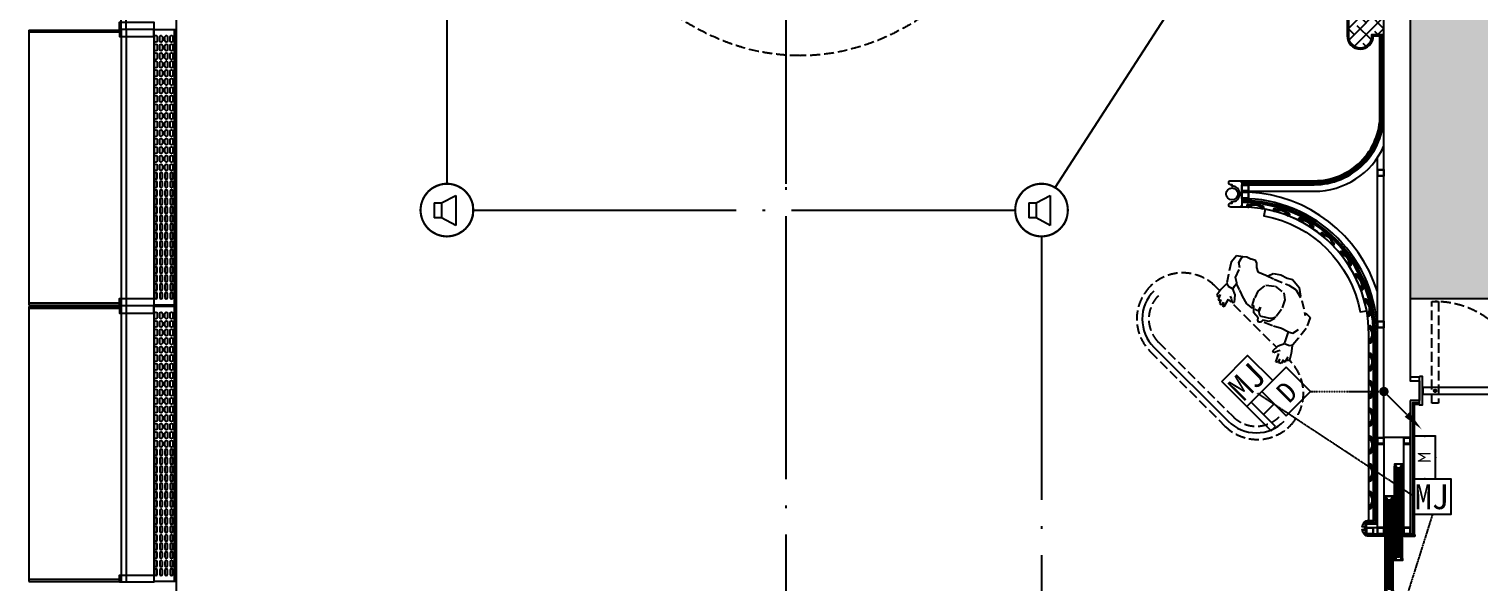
# Model space of a CAD drawing. Extents: x -284868 to 304789, y -137694 to 137894.
# Drawn here: x 257079 to 268094, y -96536 to -92335 of the extents above; entities that cross this region are included whole.
import ezdxf
from ezdxf.enums import TextEntityAlignment as Align

# ---------------------------------------------------------------- set-up
doc = ezdxf.new("R2010")
doc.units = 0
doc.set_wipeout_variables(frame=1)
for name, pattern in [('BORDER2', [0.875, 0.25, -0.125, 0.25, -0.125, 0, -0.125]), ('DASH', [0.35, 0.25, -0.1]), ('DOTE', [2.42, 2, -0.2, 0.02, -0.2])]:
    doc.linetypes.add(name, pattern=pattern)
doc.layers.get('0').update_dxf_attribs({"linetype": 'CONTINUOUS'})
for name, color, linetype in [('0-墙', 4, 'CONTINUOUS'), ('0-窗', 11, 'CONTINUOUS'), ('0-非设计区域', 251, 'CONTINUOUS'), ('EM-SOCKET', 220, 'CONTINUOUS'), ('EM-插座', 240, 'CONTINUOUS'), ('EQUIP-广播', 3, 'CONTINUOUS'), ('EQUIP-消防', 3, 'CONTINUOUS'), ('F-地漏', 8, 'CONTINUOUS'), ('LWIRE', 4, 'CONTINUOUS'), ('P-完成面', 42, 'CONTINUOUS'), ('P-平面家具', 3, 'CONTINUOUS'), ('P-门扇', 6, 'CONTINUOUS'), ('WIRE-广播线', 220, 'DOTE'), ('WIRE-网络', 130, 'BORDER2')]:
    doc.layers.add(name, color=color, linetype=linetype)
doc.styles.add('20091229Typical Floor GP$0$宋体', font='', dxfattribs={"height": 2.5})
doc.styles.add('_TEL_ATTDEF', font='GBENOR', dxfattribs={"width": 0.8, "height": 3, "bigfont": 'GBCBIG'})
doc.styles.add('_TEL_DIM', font='SIMPLEX', dxfattribs={"width": 0.8, "height": 3.5, "bigfont": 'HZTXT'})
doc.styles.get("Standard").update_dxf_attribs({"font": 'GBENOR', "bigfont": 'GBCBIG'})
doc.styles.add('宋体', font='')
doc.styles.get('20091229Typical Floor GP$0$宋体').set_extended_font_data('SimSun')
doc.styles.get('宋体').set_extended_font_data('SimSun')
doc.linetypes.add('FENCELINE2', pattern='A,6.35,-2.54,[132,ltypeshp.shx,S=2.54,R=0,X=-2.54,Y=0],-2.54,25.4', length=36.83)

# ---------------------------------------------------------------- blocks, each defined once
blk = doc.blocks.new('A$C3B8026B3')
for p, q in [((950, 27145), (950, 25155)), ((950, 25045), (950, 23055))]:
    blk.add_line(p, q)
for points in [[(700, 27200), (700, 29300)], [(738, 27200), (738, 29300)], [(0, 27194), (0, 25106)], [(700, 27200), (700, 25100)], [(738, 27200), (738, 25100)], [(0, 25094), (0, 23006)], [(700, 25100), (700, 23000)], [(738, 25100), (738, 23000)]]:
    blk.add_lwpolyline(points)
for points in [[(688, 27200), (688, 27255), (950, 27255), (950, 27200)], [(688, 27200), (688, 27145), (950, 27145), (950, 27200)], [(688, 25100), (688, 25155), (950, 25155), (950, 25100)], [(688, 25100), (688, 25045), (950, 25045), (950, 25100)], [(688, 23000), (688, 23055), (950, 23055), (950, 23000)]]:
    blk.add_lwpolyline(points, close=True)
at = {"elevation": 0}
for points in [[(0, 27194), (688, 27194), (688, 27179), (0, 27179)], [(0, 25106), (688, 25106), (688, 25120), (0, 25120)], [(0, 25094), (688, 25094), (688, 25079), (0, 25079)], [(0, 23006), (688, 23006), (688, 23020), (0, 23020)]]:
    blk.add_lwpolyline(points, dxfattribs=at)
blk = doc.blocks.new('LT-BLK-20221201170113', base_point=(81437, -6379))
for p, q in [((79349, -6219, 0), (81437, -6219)), ((79349, -6221, 0), (81437, -6221))]:
    blk.add_line(p, q)
blk.add_lwpolyline([(79349, -6208), (81437, -6208), (81437, -6379), (79349, -6379)], close=True)
for points in [[(79403, -6235), (79433, -6235, -1), (79433, -6255), (79403, -6255, -0.999999)], [(79403, -6274), (79433, -6274, -1), (79433, -6294), (79403, -6294, -0.999999)], [(79468, -6235), (79498, -6235, -1), (79498, -6255), (79468, -6255, -0.999999)], [(79468, -6274), (79498, -6274, -1), (79498, -6294), (79468, -6294, -0.999999)], [(79533, -6235), (79563, -6235, -1), (79563, -6255), (79533, -6255, -0.999999)], [(79533, -6274), (79563, -6274, -1), (79563, -6294), (79533, -6294, -0.999999)], [(79598, -6235), (79628, -6235, -1), (79628, -6255), (79598, -6255, -0.999999)], [(79598, -6274), (79628, -6274, -1), (79628, -6294), (79598, -6294, -0.999999)], [(79663, -6235), (79693, -6235, -1), (79693, -6255), (79663, -6255, -0.999999)], [(79663, -6274), (79693, -6274, -1), (79693, -6294), (79663, -6294, -0.999999)], [(79728, -6235), (79758, -6235, -1), (79758, -6255), (79728, -6255, -0.999999)], [(79728, -6274), (79758, -6274, -1), (79758, -6294), (79728, -6294, -0.999999)], [(79793, -6235), (79823, -6235, -1), (79823, -6255), (79793, -6255, -0.999999)], [(79793, -6274), (79823, -6274, -1), (79823, -6294), (79793, -6294, -0.999999)], [(79858, -6235), (79888, -6235, -1), (79888, -6255), (79858, -6255, -0.999999)], [(79858, -6274), (79888, -6274, -1), (79888, -6294), (79858, -6294, -0.999999)], [(79923, -6235), (79953, -6235, -1), (79953, -6255), (79923, -6255, -0.999999)], [(79923, -6274), (79953, -6274, -1), (79953, -6294), (79923, -6294, -0.999999)], [(79988, -6235), (80018, -6235, -1), (80018, -6255), (79988, -6255, -0.999999)], [(79988, -6274), (80018, -6274, -1), (80018, -6294), (79988, -6294, -0.999999)], [(80053, -6235), (80083, -6235, -1), (80083, -6255), (80053, -6255, -0.999999)], [(80053, -6274), (80083, -6274, -1), (80083, -6294), (80053, -6294, -0.999999)], [(80118, -6235), (80148, -6235, -1), (80148, -6255), (80118, -6255, -0.999999)], [(80118, -6274), (80148, -6274, -1), (80148, -6294), (80118, -6294, -0.999999)], [(80183, -6235), (80213, -6235, -1), (80213, -6255), (80183, -6255, -0.999999)], [(80183, -6274), (80213, -6274, -1), (80213, -6294), (80183, -6294, -0.999999)], [(80248, -6235), (80278, -6235, -1), (80278, -6255), (80248, -6255, -0.999999)], [(80248, -6274), (80278, -6274, -1), (80278, -6294), (80248, -6294, -0.999999)], [(80313, -6235), (80343, -6235, -1), (80343, -6255), (80313, -6255, -0.999999)], [(80313, -6274), (80343, -6274, -1), (80343, -6294), (80313, -6294, -0.999999)], [(80408, -6235), (80378, -6235, 1), (80378, -6255), (80408, -6255, 0.999999)], [(80408, -6274), (80378, -6274, 1), (80378, -6294), (80408, -6294, 0.999999)], [(80473, -6235), (80443, -6235, 1), (80443, -6255), (80473, -6255, 0.999999)], [(80473, -6274), (80443, -6274, 1), (80443, -6294), (80473, -6294, 0.999999)], [(80538, -6235), (80508, -6235, 1), (80508, -6255), (80538, -6255, 0.999999)], [(80538, -6274), (80508, -6274, 1), (80508, -6294), (80538, -6294, 0.999999)], [(80603, -6235), (80573, -6235, 1), (80573, -6255), (80603, -6255, 0.999999)], [(80603, -6274), (80573, -6274, 1), (80573, -6294), (80603, -6294, 0.999999)], [(80668, -6235), (80638, -6235, 1), (80638, -6255), (80668, -6255, 0.999999)], [(80668, -6274), (80638, -6274, 1), (80638, -6294), (80668, -6294, 0.999999)], [(80733, -6235), (80703, -6235, 1), (80703, -6255), (80733, -6255, 0.999999)], [(80733, -6274), (80703, -6274, 1), (80703, -6294), (80733, -6294, 0.999999)], [(80798, -6235), (80768, -6235, 1), (80768, -6255), (80798, -6255, 0.999999)], [(80798, -6274), (80768, -6274, 1), (80768, -6294), (80798, -6294, 0.999999)], [(80863, -6235), (80833, -6235, 1), (80833, -6255), (80863, -6255, 0.999999)], [(80863, -6274), (80833, -6274, 1), (80833, -6294), (80863, -6294, 0.999999)], [(80928, -6235), (80898, -6235, 1), (80898, -6255), (80928, -6255, 0.999999)], [(80928, -6274), (80898, -6274, 1), (80898, -6294), (80928, -6294, 0.999999)], [(80993, -6235), (80963, -6235, 1), (80963, -6255), (80993, -6255, 0.999999)], [(80993, -6274), (80963, -6274, 1), (80963, -6294), (80993, -6294, 0.999999)], [(81058, -6235), (81028, -6235, 1), (81028, -6255), (81058, -6255, 0.999999)], [(81058, -6274), (81028, -6274, 1), (81028, -6294), (81058, -6294, 0.999999)], [(81123, -6235), (81093, -6235, 1), (81093, -6255), (81123, -6255, 0.999999)], [(81123, -6274), (81093, -6274, 1), (81093, -6294), (81123, -6294, 0.999999)], [(81188, -6235), (81158, -6235, 1), (81158, -6255), (81188, -6255, 0.999999)], [(81188, -6274), (81158, -6274, 1), (81158, -6294), (81188, -6294, 0.999999)], [(81253, -6235), (81223, -6235, 1), (81223, -6255), (81253, -6255, 0.999999)], [(81253, -6274), (81223, -6274, 1), (81223, -6294), (81253, -6294, 0.999999)], [(81318, -6235), (81288, -6235, 1), (81288, -6255), (81318, -6255, 0.999999)], [(81318, -6274), (81288, -6274, 1), (81288, -6294), (81318, -6294, 0.999999)], [(81383, -6235), (81353, -6235, 1), (81353, -6255), (81383, -6255, 0.999999)], [(81383, -6274), (81353, -6274, 1), (81353, -6294), (81383, -6294, 0.999999)], [(79403, -6314), (79433, -6314, -1), (79433, -6334), (79403, -6334, -0.999999)], [(79403, -6353), (79433, -6353, -1), (79433, -6373), (79403, -6373, -0.999999)], [(79468, -6314), (79498, -6314, -1), (79498, -6334), (79468, -6334, -0.999999)], [(79468, -6353), (79498, -6353, -1), (79498, -6373), (79468, -6373, -0.999999)], [(79533, -6314), (79563, -6314, -1), (79563, -6334), (79533, -6334, -0.999999)], [(79533, -6353), (79563, -6353, -1), (79563, -6373), (79533, -6373, -0.999999)], [(79598, -6314), (79628, -6314, -1), (79628, -6334), (79598, -6334, -0.999999)], [(79598, -6353), (79628, -6353, -1), (79628, -6373), (79598, -6373, -0.999999)], [(79663, -6314), (79693, -6314, -1), (79693, -6334), (79663, -6334, -0.999999)], [(79663, -6353), (79693, -6353, -1), (79693, -6373), (79663, -6373, -0.999999)], [(79728, -6314), (79758, -6314, -1), (79758, -6334), (79728, -6334, -0.999999)], [(79728, -6353), (79758, -6353, -1), (79758, -6373), (79728, -6373, -0.999999)], [(79793, -6314), (79823, -6314, -1), (79823, -6334), (79793, -6334, -0.999999)], [(79793, -6353), (79823, -6353, -1), (79823, -6373), (79793, -6373, -0.999999)], [(79858, -6314), (79888, -6314, -1), (79888, -6334), (79858, -6334, -0.999999)], [(79858, -6353), (79888, -6353, -1), (79888, -6373), (79858, -6373, -0.999999)], [(79923, -6314), (79953, -6314, -1), (79953, -6334), (79923, -6334, -0.999999)], [(79923, -6353), (79953, -6353, -1), (79953, -6373), (79923, -6373, -0.999999)], [(79988, -6314), (80018, -6314, -1), (80018, -6334), (79988, -6334, -0.999999)], [(79988, -6353), (80018, -6353, -1), (80018, -6373), (79988, -6373, -0.999999)], [(80053, -6314), (80083, -6314, -1), (80083, -6334), (80053, -6334, -0.999999)], [(80053, -6353), (80083, -6353, -1), (80083, -6373), (80053, -6373, -0.999999)], [(80118, -6314), (80148, -6314, -1), (80148, -6334), (80118, -6334, -0.999999)], [(80118, -6353), (80148, -6353, -1), (80148, -6373), (80118, -6373, -0.999999)], [(80183, -6314), (80213, -6314, -1), (80213, -6334), (80183, -6334, -0.999999)], [(80183, -6353), (80213, -6353, -1), (80213, -6373), (80183, -6373, -0.999999)], [(80248, -6314), (80278, -6314, -1), (80278, -6334), (80248, -6334, -0.999999)], [(80248, -6353), (80278, -6353, -1), (80278, -6373), (80248, -6373, -0.999999)], [(80313, -6314), (80343, -6314, -1), (80343, -6334), (80313, -6334, -0.999999)], [(80313, -6353), (80343, -6353, -1), (80343, -6373), (80313, -6373, -0.999999)], [(80408, -6314), (80378, -6314, 1), (80378, -6334), (80408, -6334, 0.999999)], [(80408, -6353), (80378, -6353, 1), (80378, -6373), (80408, -6373, 0.999999)], [(80473, -6314), (80443, -6314, 1), (80443, -6334), (80473, -6334, 0.999999)], [(80473, -6353), (80443, -6353, 1), (80443, -6373), (80473, -6373, 0.999999)], [(80538, -6314), (80508, -6314, 1), (80508, -6334), (80538, -6334, 0.999999)], [(80538, -6353), (80508, -6353, 1), (80508, -6373), (80538, -6373, 0.999999)], [(80603, -6314), (80573, -6314, 1), (80573, -6334), (80603, -6334, 0.999999)], [(80603, -6353), (80573, -6353, 1), (80573, -6373), (80603, -6373, 0.999999)], [(80668, -6314), (80638, -6314, 1), (80638, -6334), (80668, -6334, 0.999999)], [(80668, -6353), (80638, -6353, 1), (80638, -6373), (80668, -6373, 0.999999)], [(80733, -6314), (80703, -6314, 1), (80703, -6334), (80733, -6334, 0.999999)], [(80733, -6353), (80703, -6353, 1), (80703, -6373), (80733, -6373, 0.999999)], [(80798, -6314), (80768, -6314, 1), (80768, -6334), (80798, -6334, 0.999999)], [(80798, -6353), (80768, -6353, 1), (80768, -6373), (80798, -6373, 0.999999)], [(80863, -6314), (80833, -6314, 1), (80833, -6334), (80863, -6334, 0.999999)], [(80863, -6353), (80833, -6353, 1), (80833, -6373), (80863, -6373, 0.999999)], [(80928, -6314), (80898, -6314, 1), (80898, -6334), (80928, -6334, 0.999999)], [(80928, -6353), (80898, -6353, 1), (80898, -6373), (80928, -6373, 0.999999)], [(80993, -6314), (80963, -6314, 1), (80963, -6334), (80993, -6334, 0.999999)], [(80993, -6353), (80963, -6353, 1), (80963, -6373), (80993, -6373, 0.999999)], [(81058, -6314), (81028, -6314, 1), (81028, -6334), (81058, -6334, 0.999999)], [(81058, -6353), (81028, -6353, 1), (81028, -6373), (81058, -6373, 0.999999)], [(81123, -6314), (81093, -6314, 1), (81093, -6334), (81123, -6334, 0.999999)], [(81123, -6353), (81093, -6353, 1), (81093, -6373), (81123, -6373, 0.999999)], [(81188, -6314), (81158, -6314, 1), (81158, -6334), (81188, -6334, 0.999999)], [(81188, -6353), (81158, -6353, 1), (81158, -6373), (81188, -6373, 0.999999)], [(81253, -6314), (81223, -6314, 1), (81223, -6334), (81253, -6334, 0.999999)], [(81253, -6353), (81223, -6353, 1), (81223, -6373), (81253, -6373, 0.999999)], [(81318, -6314), (81288, -6314, 1), (81288, -6334), (81318, -6334, 0.999999)], [(81318, -6353), (81288, -6353, 1), (81288, -6373), (81318, -6373, 0.999999)], [(81383, -6314), (81353, -6314, 1), (81353, -6334), (81383, -6334, 0.999999)], [(81383, -6353), (81353, -6353, 1), (81353, -6373), (81383, -6373, 0.999999)]]:
    blk.add_lwpolyline(points, format="xyb", close=True)
blk = doc.blocks.new('A$C678165FB')
blk.add_lwpolyline([(-36631, 31800), (-36631, 19300)])
at = {"xscale": -1, "rotation": 270}
for p in [(-36801, 25544), (-36801, 23444)]:
    blk.add_blockref('LT-BLK-20221201170113', p, dxfattribs=at)
blk = doc.blocks.new('A$C55830984')
at = {"layer": 'P-完成面', "color": 251}
for points in [[(-50, 50), (0, 50), (0, 0), (-50, 0)], [(-47, 47), (-3, 47), (-3, 3), (-47, 3)]]:
    blk.add_lwpolyline(points, close=True, dxfattribs=at)
blk = doc.blocks.new('A$Cdc63680e')
at = {"layer": 'P-完成面', "ltscale": 3}
h = blk.add_hatch(dxfattribs=at)
h.set_pattern_fill('ANSI38', color=250)
h.set_pattern_definition([(45, (-422851.3827, 373884.1253), (-2.24506403, 2.24506403), []), (135, (-422851.3827, 373884.1253), (-6.73519209, 2.24506403), [7.9375, -4.7625])])
edge = h.paths.add_edge_path()
edge.add_arc((-71, 0), 61.2, 359.6402, 407.8678)
edge.add_arc((-24, 54), 10.3, 96.603, 231.5978, ccw=False)
edge.add_arc((-25, 55), 9, 0, 89.651, ccw=False)
edge.add_line((-16, 55), (-16, 34))
edge.add_line((-16, 34), (-1, 34))
edge.add_line((-1, 34), (-1, -34))
edge.add_line((-1, -34), (-16, -34))
edge.add_line((-16, -34), (-16, -55))
edge.add_arc((-25, -55), 9, 270.349, 360, ccw=False)
edge.add_arc((-24, -54), 10.3, 128.4022, 263.397, ccw=False)
edge.add_arc((-71, 0), 61.2, 312.1322, 360.3598)
at = {"layer": 'P-完成面'}
blk.add_lwpolyline([(-11, 0, 0.213484), (-31, 45), (-31, 45, -0.669016), (-25, 65), (-25, 65, -0.414214), (-15, 55), (-15, 35), (0, 35), (0, -35), (-15, -35), (-15, -55, -0.414214), (-25, -65), (-25, -65, -0.669016), (-31, -45), (-31, -45, 0.213484), (-11, 0, -0.213484)], format="xyb", dxfattribs=at)
at = {"layer": 'P-完成面', "color": 251}
blk.add_lwpolyline([(-10, 0, 0.213595), (-30, 46, -0.668146), (-25, 64, -0.41243), (-16, 55), (-16, 34), (-1, 34), (-1, -34), (-16, -34), (-16, -55, -0.41243), (-25, -64, -0.668146), (-30, -46, 0.213595)], format="xyb", close=True, dxfattribs=at)
blk = doc.blocks.new('A$C05673959')
at = {"color": 6, "linetype": 'DASH', "ltscale": 80, "elevation": 0}
for points in [[(6, 41), (1, 45), (0, 39)], [(10, 25), (1, 45)], [(17, 47), (20, 52), (23, 47)], [(20, 25), (20, 52)], [(30, 25), (39, 45)], [(34, 41), (39, 45), (40, 39)]]:
    blk.add_lwpolyline(points, dxfattribs=at)
for points in [[(5, 15), (5, 0), (35, 0), (35, 15)], [(10, 15), (30, 15), (30, 25), (10, 25)]]:
    blk.add_lwpolyline(points, close=True, dxfattribs=at)
blk = doc.blocks.new('A$C91fbf63e')
at = {"color": 8}
blk.add_wipeout([(0, 0), (-50, 0), (-50, -50), (0, -50)], dxfattribs=at).dxf.layer = 'P-完成面'
at = {"layer": 'P-完成面'}
h = blk.add_hatch(dxfattribs=at)
h.set_pattern_fill('_USER', color=8, scale=3.749611, angle=225, style=0, double=1, pattern_type=0)
h.set_pattern_definition([(135, (1.25, -48.3284), (2.65138, 2.65138), []), (45, (1.25, -48.3284), (2.65138, -2.65138), [])])
h.paths.add_polyline_path([(-2, -48), (-2, -43), (-47, -43), (-47, -48)])
at = {"layer": 'P-完成面', "color": 3, "elevation": 0}
for points in [[(-3, -48), (-2, -48), (-2, -2), (-48, -2), (-48, -48), (-47, -48), (-47, -50), (-50, -50), (-50, 0), (0, 0), (0, -50), (-3, -50), (-3, -48)], [(-47, -43), (-2, -43), (-2, -48), (-47, -48), (-47, -43)]]:
    blk.add_lwpolyline(points, dxfattribs=at)
at = {"layer": 'P-完成面', "color": 8, "elevation": 0}
blk.add_lwpolyline([(-47, -50), (-3, -50)], dxfattribs=at)
at = {"layer": 'P-完成面', "color": 8}
for centre in [(-47, -43, 0), (-2, -43, 0)]:
    blk.add_arc(centre, 0.722, 234.7473, 305.2527, dxfattribs=at)
at = {"layer": 'P-完成面', "color": 8, "extrusion": (0, 0, -1), "xscale": -0.674219491757518, "yscale": 0.674219491757518, "zscale": -0.674219491757518, "rotation": 180}
blk.add_blockref('A$C05673959', (12, -2, 0), dxfattribs=at)
blk = doc.blocks.new('A$C95e0a651')
at = {"color": 251, "ltscale": 3}
for p, q in [((10, -45), (10, -687)), ((50, -45), (50, -687))]:
    blk.add_line(p, q, dxfattribs=at)
for points in [[(38, -45), (50, -45), (50, -15), (60, -15), (60, 0), (0, 0), (0, -15), (10, -15), (10, -45), (22, -45), (22, -30), (38, -30), (38, -45)], [(38, -687), (50, -687), (50, -717), (60, -717), (60, -732), (0, -732), (0, -717), (10, -717), (10, -687), (22, -687), (22, -702), (38, -702), (38, -687)]]:
    blk.add_lwpolyline(points)
at = {"color": 8, "ltscale": 3}
for points in [[(0, -717), (0, -15)], [(60, -717), (60, -15)]]:
    blk.add_lwpolyline(points, dxfattribs=at)
for points in [[(39, -44), (48, -44), (48, -14), (58, -14), (58, -2), (2, -2), (2, -14), (12, -14), (12, -44), (21, -44), (21, -28), (39, -28)], [(39, -689), (48, -689), (48, -719), (58, -719), (58, -731), (2, -731), (2, -719), (12, -719), (12, -689), (21, -689), (21, -704), (39, -704)]]:
    blk.add_lwpolyline(points, close=True)
at = {"color": 5}
blk.add_lwpolyline([(26, -30), (34, -30), (36, -32), (36, -700), (34, -702), (26, -702), (24, -700), (24, -32)], close=True, dxfattribs=at)
blk = doc.blocks.new('A$C78095CF1')
at = {"color": 251, "linetype": 'DASH', "ltscale": 300}
blk.add_wipeout([(673, 62), (712, 104), (722, 0), (736, 0), (743, 37), (750, 2), (769, 7), (774, 42), (776, 25), (793, 30), (797, 69), (800, 69), (805, 48), (821, 62), (810, 121), (788, 185), (833, 372), (823, 471), (772, 488), (776, 469), (693, 574), (672, 597), (586, 680), (543, 700), (520, 696), (496, 693), (465, 693), (433, 692), (369, 674), (338, 639), (317, 635), (244, 630), (218, 658), (198, 696), (175, 713), (142, 707), (104, 702), (69, 689), (68, 690), (18, 674), (0, 605), (43, 425), (45, 418), (26, 365), (23, 354), (12, 296), (28, 282), (35, 302), (36, 303), (40, 263), (57, 259), (59, 275), (64, 240), (83, 236), (90, 266), (97, 233), (111, 232), (121, 337), (160, 295), (176, 307), (154, 366), (113, 405), (120, 466), (134, 451), (175, 416), (214, 384), (277, 341), (340, 328), (352, 326), (367, 298), (418, 275), (425, 253), (437, 241), (453, 249), (458, 259), (464, 259), (532, 264), (559, 266), (623, 276), (642, 279), (658, 278), (696, 278), (707, 277), (720, 172), (679, 132), (659, 78), (657, 74)], dxfattribs=at).dxf.layer = 'P-平面家具'
at = {"layer": 'P-平面家具', "color": 251, "linetype": 'DASH', "ltscale": 300}
for p, q in [((18, 674), (0, 605)), ((69, 691), (18, 674)), ((61, 630), (66, 689)), ((88, 592), (61, 630)), ((88, 592), (61, 630)), ((65, 672), (69, 691)), ((104, 702), (69, 689)), ((142, 704), (104, 702)), ((142, 707), (175, 713)), ((175, 713), (198, 696)), ((198, 696), (218, 658)), ((218, 658), (244, 630)), ((244, 630), (317, 635)), ((317, 635), (399, 634)), ((338, 639), (369, 674)), ((369, 674), (433, 692)), ((399, 634), (535, 643)), ((433, 692), (496, 693)), ((496, 693), (543, 700)), ((535, 643), (610, 633)), ((543, 700), (586, 680)), ((586, 680), (623, 663)), ((610, 633), (693, 574)), ((623, 663), (675, 593)), ((0, 605), (25, 500)), ((92, 503), (88, 592)), ((92, 503), (88, 592)), ((120, 466), (92, 503)), ((319, 481), (355, 557)), ((355, 557), (432, 584)), ((432, 584), (525, 564)), ((525, 564), (558, 515)), ((558, 515), (569, 426)), ((693, 574), (776, 469)), ((45, 418), (23, 354)), ((25, 500), (45, 418)), ((43, 425), (66, 407)), ((66, 407), (106, 405)), ((113, 405), (115, 431)), ((154, 366), (113, 405)), ((115, 431), (120, 466)), ((128, 455), (120, 466)), ((169, 422), (128, 455)), ((231, 372), (169, 422)), ((277, 341), (214, 384)), ((328, 345), (316, 413)), ((319, 419), (319, 481)), ((569, 426), (551, 328)), ((776, 469), (772, 488)), ((772, 488), (823, 471)), ((823, 471), (833, 372)), ((23, 354), (12, 296)), ((12, 296), (28, 282)), ((28, 282), (35, 312)), ((33, 302), (36, 302)), ((35, 312), (40, 263)), ((40, 263), (57, 259)), ((57, 259), (59, 275)), ((59, 275), (64, 240)), ((83, 236), (90, 266)), ((90, 266), (97, 233)), ((111, 234), (121, 337)), ((121, 337), (136, 323)), ((136, 323), (160, 295)), ((176, 307), (154, 366)), ((160, 295), (176, 307)), ((340, 328), (277, 341)), ((330, 352), (353, 319)), ((367, 298), (338, 354)), ((361, 330), (382, 327)), ((418, 275), (367, 298)), ((382, 327), (394, 339)), ((394, 339), (397, 366)), ((397, 366), (401, 327)), ((401, 327), (413, 306)), ((413, 306), (434, 298)), ((425, 253), (418, 275)), ((437, 241), (425, 253)), ((434, 298), (460, 305)), ((464, 273), (453, 249)), ((460, 305), (497, 311)), ((479, 278), (464, 273)), ((559, 266), (464, 259)), ((519, 287), (479, 278)), ((497, 311), (530, 325)), ((551, 330), (519, 287)), ((530, 325), (551, 349)), ((642, 279), (559, 266)), ((707, 277), (642, 279)), ((705, 278), (745, 286)), ((718, 197), (707, 277)), ((745, 286), (776, 335)), ((808, 267), (788, 185)), ((833, 372), (808, 267)), ((64, 240), (83, 236)), ((97, 233), (111, 234)), ((453, 249), (437, 241)), ((657, 74), (679, 132)), ((679, 132), (720, 172)), ((720, 172), (718, 197)), ((767, 173), (727, 172)), ((790, 192), (767, 173)), ((788, 185), (810, 121)), ((673, 62), (657, 74)), ((697, 90), (673, 62)), ((712, 104), (697, 90)), ((722, 0), (712, 104)), ((736, 0), (722, 0)), ((743, 33), (736, 0)), ((750, 2), (743, 33)), ((769, 7), (750, 2)), ((774, 42), (769, 7)), ((776, 25), (774, 42)), ((793, 30), (776, 25)), ((798, 79), (793, 30)), ((800, 69), (797, 69)), ((805, 48), (798, 79)), ((821, 62), (805, 48)), ((810, 121), (821, 62))]:
    blk.add_line(p, q, dxfattribs=at)
blk = doc.blocks.new('A$Cc0ea1f79')
at = {"layer": 'P-平面家具', "linetype": 'DASH', "ltscale": 300}
blk.add_open_spline([(-5500, 0), (-5500, -38), (-5499, -76), (-5492, -165), (-5486, -217), (-5467, -321), (-5456, -372), (-5427, -474), (-5410, -524), (-5372, -623), (-5350, -672), (-5302, -768), (-5276, -816), (-5219, -908), (-5188, -953), (-5123, -1042), (-5088, -1085), (-5014, -1169), (-4975, -1210), (-4875, -1307), (-4813, -1361), (-4681, -1465), (-4612, -1514), (-4467, -1606), (-4391, -1649), (-4235, -1729), (-4155, -1766), (-3989, -1833), (-3904, -1864), (-3730, -1918), (-3641, -1942), (-3461, -1982), (-3370, -1999), (-3185, -2026), (-3092, -2035), (-2905, -2048), (-2811, -2051), (-2624, -2049), (-2530, -2045), (-2343, -2029), (-2250, -2017), (-2067, -1987), (-1976, -1969), (-1797, -1925), (-1709, -1900), (-1537, -1843), (-1453, -1811), (-1289, -1741), (-1210, -1702), (-1056, -1619), (-982, -1575), (-840, -1480), (-772, -1430), (-644, -1324), (-583, -1268), (-469, -1152), (-416, -1091), (-328, -976), (-291, -923), (-223, -814), (-192, -758), (-137, -645), (-113, -587), (-71, -469), (-53, -409), (-26, -288), (-15, -227), (-2, -104), (1, -43), (-1, 80), (-5, 142), (-21, 264), (-33, 325), (-64, 446), (-83, 505), (-127, 622), (-153, 680), (-211, 793), (-243, 848), (-313, 956), (-351, 1008), (-433, 1110), (-477, 1160), (-570, 1255), (-619, 1301), (-722, 1390), (-776, 1432), (-888, 1513), (-947, 1552), (-1067, 1626), (-1130, 1660), (-1258, 1725), (-1324, 1756), (-1458, 1813), (-1527, 1839), (-1668, 1887), (-1739, 1908), (-1884, 1947), (-1958, 1965), (-2106, 1994), (-2181, 2007), (-2333, 2027), (-2409, 2035), (-2562, 2046), (-2639, 2049), (-2793, 2051), (-2870, 2049), (-3023, 2041), (-3100, 2034), (-3252, 2017), (-3327, 2006), (-3477, 1979), (-3551, 1963), (-3697, 1926), (-3769, 1906), (-3911, 1861), (-3981, 1836), (-4117, 1782), (-4184, 1752), (-4314, 1690), (-4377, 1656), (-4500, 1585), (-4560, 1548), (-4675, 1469), (-4730, 1428), (-4836, 1341), (-4886, 1296), (-4983, 1203), (-5028, 1154), (-5113, 1054), (-5153, 1002), (-5227, 896), (-5261, 842), (-5323, 730), (-5350, 673), (-5399, 557), (-5420, 498), (-5454, 379), (-5468, 318), (-5489, 196), (-5495, 135), (-5499, 49), (-5500, 24), (-5500, 0)], degree=3, knots=[0, 0, 0, 0, 0.052798, 0.052798, 0.12583, 0.12583, 0.198862, 0.198862, 0.271894, 0.271894, 0.344926, 0.344926, 0.417958, 0.417958, 0.49099, 0.49099, 0.564022, 0.564022, 0.637054, 0.637054, 0.742154, 0.742154, 0.847255, 0.847255, 0.952356, 0.952356, 1.057456, 1.057456, 1.162557, 1.162557, 1.267658, 1.267658, 1.372758, 1.372758, 1.477859, 1.477859, 1.58296, 1.58296, 1.68806, 1.68806, 1.793161, 1.793161, 1.898262, 1.898262, 2.003362, 2.003362, 2.108463, 2.108463, 2.213564, 2.213564, 2.318664, 2.318664, 2.423765, 2.423765, 2.528866, 2.528866, 2.633966, 2.633966, 2.720038, 2.720038, 2.806109, 2.806109, 2.89218, 2.89218, 2.978251, 2.978251, 3.064322, 3.064322, 3.150394, 3.150394, 3.236465, 3.236465, 3.322536, 3.322536, 3.408607, 3.408607, 3.494678, 3.494678, 3.580749, 3.580749, 3.666821, 3.666821, 3.752892, 3.752892, 3.838963, 3.838963, 3.925034, 3.925034, 4.011105, 4.011105, 4.097177, 4.097177, 4.183248, 4.183248, 4.269319, 4.269319, 4.35539, 4.35539, 4.441461, 4.441461, 4.527532, 4.527532, 4.613604, 4.613604, 4.699675, 4.699675, 4.785746, 4.785746, 4.871817, 4.871817, 4.957888, 4.957888, 5.04396, 5.04396, 5.130031, 5.130031, 5.216102, 5.216102, 5.302173, 5.302173, 5.388244, 5.388244, 5.474316, 5.474316, 5.560387, 5.560387, 5.646458, 5.646458, 5.732529, 5.732529, 5.8186, 5.8186, 5.904671, 5.904671, 5.990743, 5.990743, 6.076814, 6.076814, 6.162885, 6.162885, 6.248956, 6.248956, 6.283185, 6.283185, 6.283185, 6.283185], dxfattribs=at)
blk = doc.blocks.new('A$Cf2d08943')
at = {"ltscale": 5}
blk.add_lwpolyline([(0, 135), (279, 135), (279, -135), (0, -135)], close=True, dxfattribs=at)
at = {"style": '宋体'}
blk.add_text('MJ', height=188.2, dxfattribs=at).set_placement((5, -95))
blk = doc.blocks.new('FDHFGJ')
at = {"ltscale": 0.1}
for p, q in [((-1.071, 0.866), (-2.803, 0.866)), ((-2.803, 0.866), (-2.803, -0.866)), ((-1.071, 0), (-1.071, 0.866)), ((-0.315, 0.866), (-0.315, 0)), ((0, 0.866), (-0.315, 0.866)), ((0, -0.866), (0, 0.866)), ((-1.071, -0.866), (-1.071, 0)), ((-1.071, 0), (-0.315, 0)), ((-0.315, 0), (-0.315, -0.866)), ((-2.803, -0.866), (-1.071, -0.866)), ((0, -0.866), (-0.315, -0.866))]:
    blk.add_line(p, q, dxfattribs=at)
at = {"ltscale": 0.1, "style": '20091229Typical Floor GP$0$宋体', "text_generation_flag": 4}
blk.add_attdef('TV', text='', height=1.04, rotation=180, dxfattribs=at).set_placement((-1.952, 0.032), align=Align.MIDDLE)
blk = doc.blocks.new('$equip$00002341')
for p, q in [((-0.101, 0.136), (0.167, 0.277)), ((0.167, 0.277), (0.167, -0.295)), ((-0.241, 0.136), (-0.241, -0.144)), ((-0.241, 0.136), (-0.101, 0.136)), ((-0.101, 0.136), (-0.101, -0.144)), ((-0.101, -0.144), (-0.241, -0.144)), ((0.167, -0.295), (-0.101, -0.144))]:
    blk.add_line(p, q)
at = {"const_width": 0.04}
blk.add_lwpolyline([(-0.5, 0, -1), (0.5, 0, -1), (-0.5, 0, -1.463176)], format="xyb", dxfattribs=at)
blk.add_circle((0, 0), 0.5)
for p in [(0, 0.5), (-0.5, 0), (0.5, 0), (0, -0.5)]:
    blk.add_point(p)
at = {"color": 7, "style": '_TEL_DIM', "flags": 1}
blk.add_attdef('A', text='', height=0.00002, dxfattribs=at).set_placement((0, 0), align=Align.MIDDLE_CENTER)
blk = doc.blocks.new('$TelecSys$00000080')
for p, q in [((-0.7, -0.7), (0, 0)), ((0.104, 0.104), (0.104, 0.104)), ((-0.104, -0.104), (-0.104, -0.104))]:
    blk.add_line(p, q)
at = {"const_width": 0.142}
blk.add_lwpolyline([(0.071, 0, 1), (-0.071, 0, 1)], format="xyb", close=True, dxfattribs=at)
blk.add_solid([(-0.63, -0.77), (-0.77, -0.63), (-1.15, -1.15)])
at = {"width": 0.8, "flags": 9}
blk.add_attdef('A', (0, 0), '', height=0.00002, rotation=180, dxfattribs=at)
blk = doc.blocks.new('$equip$00002777')
for p, q in [((0.65, 0.65), (-0.65, 0.65)), ((-0.65, 0.65), (-0.65, 0)), ((0.65, 0), (0.65, 0.65)), ((-0.65, 0), (0.65, 0))]:
    blk.add_line(p, q)
at = {"const_width": 0.04}
blk.add_lwpolyline([(-0.65, 0.65), (-0.65, 0), (0.65, 0), (0.65, 0.65), (-0.65, 0.65), (-0.65, 0)], dxfattribs=at)
for p in [(0, 0.65), (-0.65, 0.325), (0, 0), (0.65, 0.325)]:
    blk.add_point(p)
at = {"color": 7}
blk.add_attdef('$TEXT$', text='', height=0.4, dxfattribs=at).set_placement((0.006, 0.343), align=Align.MIDDLE_CENTER)
at = {"color": 7, "flags": 1}
for tag, p in [('B', (0.905, 0.246)), ('A', (0, 0))]:
    blk.add_attdef(tag, text='', height=0.4, dxfattribs=at).set_placement(p, align=Align.MIDDLE_CENTER)

msp = doc.modelspace()

# ---------------------------------------------------------------- hatches: boundary and pattern name
at = {"layer": '0-非设计区域', "ltscale": 3}
h = msp.add_hatch(dxfattribs=at)
h.set_pattern_fill('ANGLE', color=256, scale=100)
h.set_pattern_definition([(0, (-155771.8, 278012.8), (0, 698.5), [508, -190.5]), (90, (-155771.8, 278012.8), (-698.5, 4e-14), [508, -190.5])])
h.paths.add_polyline_path([(269879, -67386), (269879, -75488), (267579, -75488), (267579, -94382), (269379, -94382), (269379, -95588), (278979, -95588), (278979, -99388), (275429, -99388), (275429, -99688), (269379, -99688), (269379, -103688), (278379, -103688), (278379, -106368), (283679, -106368), (283679, -117136), (284529, -117136), (284529, -118589), (295530, -118589), (295529, -65088), (284529, -65088), (284529, -67386), (283029, -67386), (283029, -65088), (270529, -65088), (270529, -67386)])
at = {"layer": 'P-完成面', "ltscale": 3}
h = msp.add_hatch(dxfattribs=at)
h.set_pattern_fill('ANSI38', color=250, scale=20)
h.set_pattern_definition([(45, (-155771.77, 278012.77), (-44.9012806, 44.9012806), []), (135, (-155771.77, 278012.77), (-134.703842, 44.9012806), [158.75, -95.25])])
h.paths.add_polyline_path([(267379, -84598), (266249, -84598, 1), (266249, -84678), (266409, -84678), (266409, -84748), (266599, -84748, -0.414214), (266729, -84878), (266729, -85798, -0.414214), (266599, -85928), (266409, -85928), (266409, -85998), (266249, -85998, 1), (266249, -86078), (266849, -86078, -0.414214), (267359, -86588), (267359, -87198), (267288, -87198, 0.447214), (267199, -87098, 0.414214), (267109, -87188), (267109, -87538), (267309, -87538), (267309, -92038), (267109, -92038), (267109, -92388, 0.414214), (267199, -92478, 0.447214), (267288, -92378), (267379, -92378)])

# ---------------------------------------------------------------- linework, layer by layer
at = {"layer": '0-墙', "ltscale": 3}
msp.add_lwpolyline([(267579, -95158), (267579, -95438), (267379, -95438), (267379, -75288), (267829, -75288), (267829, -75488), (267579, -75488), (267579, -95008), (267649, -95008), (267649, -95158), (267579, -95158)], dxfattribs=at)
at = {"layer": '0-非设计区域', "ltscale": 3}
msp.add_lwpolyline([(295530, -118589), (295529, -65088), (284529, -65088), (284529, -67386), (283029, -67386), (283029, -65088), (270529, -65088), (270529, -67386), (269879, -67386), (269879, -75488), (267579, -75488), (267579, -94382), (269379, -94382), (269379, -95588), (278979, -95588), (278979, -99388)], dxfattribs=at)
at = {"layer": 'P-完成面', "color": 251, "ltscale": 3}
msp.add_line((267329, -94653), (267329, -93314), dxfattribs=at)
at = {"layer": 'P-完成面', "color": 251}
for p, q in [((266349, -93568), (266349, -93573)), ((267235, -96079), (267235, -96178)), ((267247, -96082), (267235, -96082)), ((267247, -96094), (267329, -96094)), ((267247, -96172), (267235, -96172))]:
    msp.add_line(p, q, dxfattribs=at)
at = {"layer": 'P-完成面'}
msp.add_line((267579, -94978), (267649, -94978), dxfattribs=at)
at = {"layer": 'P-完成面', "ltscale": 3}
for points in [[(267099, -92033), (267099, -92388, 0.414214), (267199, -92488), (267199, -92488, 0.414214), (267299, -92388), (267379, -92388)], [(266299, -93498), (266299, -93488), (266849, -93488, 0.414214), (267349, -92988), (267349, -92388)], [(266299, -93498), (266849, -93498, 0.414214), (267359, -92988), (267359, -92388)]]:
    msp.add_lwpolyline(points, format="xyb", dxfattribs=at)
at = {"layer": 'P-完成面', "color": 251, "ltscale": 3}
for points in [[(267109, -92038), (267109, -92388, 0.414214), (267199, -92478, 0.447214), (267288, -92378), (267379, -92378)], [(266299, -93508), (266849, -93508, 0.414214), (267369, -92988), (267369, -92388)], [(266299, -93518), (266849, -93518, 0.414214), (267379, -92988), (267379, -92388)], [(266299, -93568), (266849, -93568, 0.296379), (267379, -93224, 0.296379)]]:
    msp.add_lwpolyline(points, format="xyb", dxfattribs=at)
at = {"layer": 'P-完成面'}
msp.add_lwpolyline([(266294, -93688), (266214, -93688, -0.414214), (266199, -93673), (266199, -93673, -0.414214), (266214, -93658), (266224, -93658, -1), (266224, -93648, 1), (266224, -93528, -1), (266224, -93518), (266214, -93518, -0.414214), (266199, -93503), (266199, -93503, -0.414214), (266214, -93488), (266294, -93488), (266294, -93498), (266299, -93498), (266299, -93678), (266294, -93678)], format="xyb", close=True, dxfattribs=at)
at = {"layer": 'P-完成面', "color": 251}
for points in [[(267329, -96070), (267329, -94653, 0.414214), (266299, -93623, 0.414214)], [(267329, -94329, 0.31455), (266349, -93575)], [(267314, -96082), (267314, -94653, 0.414214), (266299, -93638, 0.414214)], [(267302, -96070), (267302, -94653, 0.414214), (266299, -93650)], [(267378, -96172), (267378, -96187), (267264, -96187, -0.407029), (267215, -96140), (267235, -96140), (267235, -96117), (267215, -96117, -0.407029), (267264, -96070), (267302, -96070)]]:
    msp.add_lwpolyline(points, format="xyb", dxfattribs=at)
at = {"layer": 'P-完成面'}
for points in [[(267299, -96068), (267299, -94653, 0.414214), (266299, -93653)], [(266477, -93705), (266467, -93754, -0.309555), (267198, -94485), (267248, -94476, 0.309555), (266477, -93705, 0)], [(267379, -96172), (267379, -96188), (267264, -96188, -0.414214), (267214, -96138), (267214, -96138), (267234, -96138), (267234, -96118), (267214, -96118), (267214, -96118, -0.414214), (267264, -96068), (267299, -96068)]]:
    msp.add_lwpolyline(points, format="xyb", dxfattribs=at)
at = {"layer": 'P-完成面', "color": 8}
msp.add_lwpolyline([(267264, -96068), (267264, -94653, 0.414214), (266299, -93688), (266299, -93688), (266299, -93678)], format="xyb", dxfattribs=at)
at = {"layer": 'P-完成面'}
msp.add_lwpolyline([(267649, -94973), (267669, -94973), (267669, -95193), (267649, -95193)], close=True, dxfattribs=at)
at = {"layer": 'P-完成面', "color": 251}
for points in [[(267649, -95175), (267596, -95175), (267596, -96180)], [(267649, -95187), (267608, -95187), (267608, -96178)], [(267329, -96172), (267247, -96172), (267247, -96082), (267329, -96082)]]:
    msp.add_lwpolyline(points, dxfattribs=at)
at = {"layer": 'P-完成面'}
for points in [[(267649, -95188), (267609, -95188), (267609, -96178)], [(267596, -96178), (267614, -96178), (267614, -96188), (267529, -96188), (267529, -96172)], [(267596, -96180), (267613, -96180), (267613, -96187), (267530, -96187), (267530, -96172)]]:
    msp.add_lwpolyline(points, dxfattribs=at)
at = {"layer": 'P-完成面', "color": 251}
for points in [[(267329, -95488), (267379, -95488), (267379, -96122), (267329, -96122)], [(267529, -95488), (267579, -95488), (267579, -96122), (267529, -96122)], [(267297, -96122), (267329, -96122), (267329, -96172), (267297, -96172)], [(267596, -96172), (267530, -96172), (267530, -96180), (267596, -96180)], [(267613, -96180), (267530, -96180), (267530, -96187), (267613, -96187)]]:
    msp.add_lwpolyline(points, close=True, dxfattribs=at)
at = {"layer": 'P-完成面'}
msp.add_circle((266224, -93588), 45, dxfattribs=at)
at = {"layer": 'P-平面家具', "linetype": 'DASH', "ltscale": 300}
msp.add_lwpolyline([(265602, -94291), (265602, -94291, 0.414214), (265603, -94786), (266170, -95351, 0.414214), (266665, -95350), (266665, -95350, 0.414214), (266664, -94855), (266097, -94290, 0.414214)], format="xyb", close=True, dxfattribs=at)
at = {"layer": 'P-门扇', "color": 251}
for p, q in [((267757, -95083), (267781, -95083)), ((267769, -95071), (267769, -95095))]:
    msp.add_line(p, q, dxfattribs=at)
at = {"layer": 'P-门扇', "color": 251, "linetype": 'DASH', "ltscale": 300}
msp.add_lwpolyline([(267744, -95178), (267744, -94406), (267794, -94406), (267794, -95178)], close=True, dxfattribs=at)
at = {"layer": 'P-门扇'}
msp.add_lwpolyline([(267674, -95058), (267674, -95108), (268447, -95108), (268447, -95058)], close=True, dxfattribs=at)
at = {"layer": 'P-门扇', "color": 251}
msp.add_circle((267769, -95083), 10, dxfattribs=at)
at = {"layer": 'P-门扇', "color": 251, "linetype": 'DASH', "ltscale": 300}
msp.add_arc((267769, -95083), 677, 0, 90, dxfattribs=at)
at = {"layer": 'WIRE-广播线', "ltscale": 1000}
for points in [[(262835, -93511), (262835, -76650)], [(260256, -86683), (260256, -93511)], [(264879, -93539), (267042, -90193)], [(262835, -103016), (262835, -93511)], [(260456, -93711), (264576, -93711)]]:
    msp.add_lwpolyline(points, dxfattribs=at)
at = {"layer": 'WIRE-网络'}
for points in [[(267609, -95888), (266417, -95103)], [(266821, -95089), (267379, -95089)], [(267748, -96022), (267463, -96926)]]:
    msp.add_lwpolyline(points, dxfattribs=at)

# ---------------------------------------------------------------- block references
at = {"ltscale": 3, "rotation": 90}
msp.add_blockref('A$Cc0ea1f79', (262939, -87038), dxfattribs=at)
at = {"layer": '0-窗'}
msp.add_blockref('A$C3B8026B3', (257079, -119538), dxfattribs=at)
at = {"layer": 'EM-插座', "ltscale": 5}
msp.add_blockref('A$Cf2d08943', (267609, -95888), dxfattribs=at)
at = {"layer": 'EQUIP-广播', "xscale": 399.9999999999942, "yscale": 399.9999999999942, "zscale": 399.9999999999942}
for p in [(260256, -93711), (264776, -93711)]:
    msp.add_blockref('$equip$00002341', p, dxfattribs=at)
at = {"layer": 'EQUIP-消防'}
ref = msp.add_blockref('$equip$00002777', (267772, -95590), dxfattribs=dict(at, xscale=250, yscale=250, zscale=250, rotation=90))
ref.add_attrib('$TEXT$', 'M', dxfattribs={"layer": '0', "color": 7, "height": 100, "rotation": 90, "style": '_TEL_ATTDEF'}).set_placement((267686, -95589), align=Align.MIDDLE_CENTER)
at = {"layer": 'F-地漏'}
msp.add_blockref('A$C678165FB', (294829, -117886), dxfattribs=at)
at = {"layer": 'LWIRE', "xscale": 250, "yscale": 250, "zscale": 250, "rotation": 90}
msp.add_blockref('$TelecSys$00000080', (267379, -95089), dxfattribs=at)
at = {"layer": 'P-完成面', "color": 1, "ltscale": 3}
for p in [(267379, -93453), (266349, -93568), (266349, -93623), (267379, -94605), (267379, -95488), (267579, -95488), (267297, -96172), (267379, -96172), (267579, -96172)]:
    msp.add_blockref('A$C55830984', p, dxfattribs=at)
at = {"layer": 'P-完成面', "color": 1, "ltscale": 3, "xscale": -1}
for p, rotation in [((266404, -93660), 263.990143631382), ((266608, -93703), 251.9901436313806), ((266799, -93788), 239.9901436313806), ((266968, -93911), 227.9901436313807), ((267108, -94066), 215.9901436313807), ((267212, -94247), 203.9901436313808), ((267277, -94446), 191.9901436313808), ((267299, -94654), 180.4965831798653), ((267299, -94864), 180), ((267299, -95074), 180), ((267299, -95284), 180), ((267299, -95494), 180), ((267299, -95704), 180), ((267299, -95914), 180)]:
    msp.add_blockref('A$Cdc63680e', p, dxfattribs=dict(at, rotation=rotation))
at = {"layer": 'P-门扇'}
for p in [(267459, -95640), (267389, -95884)]:
    msp.add_blockref('A$C95e0a651', p, dxfattribs=at)

# ---------------------------------------------------------------- next in the draw order: block references
at = {"layer": 'P-完成面', "ltscale": 3, "xscale": 0.2000203023842177, "yscale": 0.2000203023842177, "zscale": 0.2000203023842177}
msp.add_blockref('A$C91fbf63e', (267329, -92378), dxfattribs=at)
at = {"layer": 'P-平面家具', "linetype": 'DASH', "ltscale": 300, "xscale": 0.8800000001215574, "yscale": 0.8800000001215574, "zscale": 0.8800000001215574, "rotation": 334.2027609682958}
msp.add_blockref('A$C78095CF1', (265986, -94586), dxfattribs=at)

# ---------------------------------------------------------------- next in the draw order: linework, layer by layer
at = {"layer": 'P-平面家具', "color": 6, "linetype": 'FENCELINE2', "ltscale": 3}
msp.add_lwpolyline([(265629, -94326, 0.414214), (265630, -94751), (266196, -95315, 0.414214), (266621, -95315, 0.414214)], format="xyb", dxfattribs=at)
at = {"layer": 'P-平面家具', "color": 251, "linetype": 'DASH', "ltscale": 300}
msp.add_lwpolyline([(265664, -94362, 0.414214), (265665, -94715), (266232, -95280, 0.414214), (266585, -95279)], format="xyb", dxfattribs=at)
at = {"layer": 'WIRE-广播线', "ltscale": 1000}
msp.add_lwpolyline([(264776, -93911), (264776, -105713), (277759, -105713), (277759, -108939), (279190, -108939)], dxfattribs=at)

# ---------------------------------------------------------------- next in the draw order: block references
at = {"layer": 'EM-插座', "ltscale": 5, "rotation": 44.99908383199962}
msp.add_blockref('A$Cf2d08943', (266241, -95108), dxfattribs=at)
at = {"layer": 'EM-插座', "ltscale": 5}
ref = msp.add_blockref('FDHFGJ', (266429, -95296), dxfattribs=dict(at, xscale=151.2003926617508, yscale=151.2003926617508, zscale=151.2003926617508, rotation=224.9990838319903))
ref.add_attrib('TV', 'D', dxfattribs={"layer": 'EM-SOCKET', "ltscale": 0.1, "height": 157, "rotation": 224.9991, "style": '20091229Typical Floor GP$0$宋体', "text_generation_flag": 6}).set_placement((266641, -95091), align=Align.MIDDLE)

doc.saveas('drawing.dxf')
